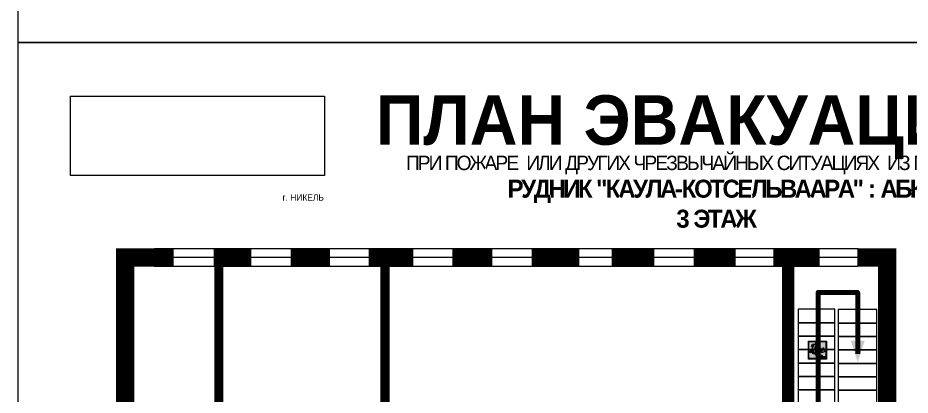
# Model space of a CAD drawing. Header units: millimetres. Extents: x 13114 to 67229, y 22859 to 38520.
# Drawn here: x 20346.7 to 20743.7, y 35396.5 to 35564.2 of the extents above; entities that cross this region are included whole.
import ezdxf

# ---------------------------------------------------------------- set-up
doc = ezdxf.new("R2010")
doc.units = ezdxf.units.MM
doc.layers.add('План_Штампы', color=7, linetype='Continuous')
doc.styles.add('обычный', font='arial.ttf')
picture_1 = doc.add_image_def('image1.jpg', size_in_pixel=(337, 105))

# ---------------------------------------------------------------- blocks, each defined once
blk = doc.blocks.new('вниз')
at = {"lineweight": 0, "true_color": 0xffffff}
h = blk.add_hatch(color=7, dxfattribs=at)
h.dxf.hatch_style = 1
h.paths.add_polyline_path([(40994.51, -4472.22), (40986.51, -4472.22), (40986.51, -4480.22), (40994.51, -4480.22)])
h.paths.add_polyline_path([(40994.31, -4472.42), (40994.31, -4480.01), (40986.71, -4480.01), (40986.71, -4472.42)], flags=16)
h.paths.add_polyline_path([(40988.43, -4473.53), (40989.43, -4473.53), (40990.19, -4473.96), (40990.19, -4474.6), (40991, -4474.6), (40991, -4475.06), (40989.73, -4475.06), (40989.73, -4474.46), (40989.3, -4475.18), (40990.17, -4475.7), (40990.17, -4477.11), (40989.63, -4477.11), (40989.63, -4476.01), (40988.94, -4475.59), (40988.94, -4476.46), (40988.94, -4476.46), (40987.47, -4476.46), (40987.26, -4476.46), (40987.26, -4475.92), (40988.4, -4475.92), (40988.4, -4475.2), (40989.1, -4473.99), (40988.66, -4473.99), (40988.24, -4474.7), (40987.86, -4474.47), (40988.41, -4473.56)], flags=0)
h.paths.add_polyline_path([(40990.55, -4473.29, -1), (40989.69, -4473.29, -1)], flags=0)
h.paths.add_polyline_path([(40988.85, -4476.89), (40988.85, -4477.43), (40990.1, -4477.43), (40990.1, -4477.99), (40991.34, -4477.99), (40991.34, -4478.54), (40992.59, -4478.54), (40992.59, -4479.09), (40993.83, -4479.09), (40993.83, -4479.52), (40992.17, -4479.52), (40992.17, -4478.97), (40990.91, -4478.97), (40990.91, -4478.41), (40989.68, -4478.41), (40989.68, -4477.86), (40988.43, -4477.86), (40988.43, -4477.31), (40987.6, -4477.31), (40987.18, -4477.31), (40987.18, -4476.89)], flags=0)
h.paths.add_polyline_path([(40991.61, -4475.33), (40993.12, -4476.2), (40992.9, -4475.27), (40993.48, -4475.6), (40993.83, -4476.88), (40992.56, -4477.22), (40991.97, -4476.88), (40992.9, -4476.61), (40991.38, -4475.74), (40991.58, -4475.39)], flags=0)
h.paths.add_polyline_path([(40990.19, -4473.96), (40989.43, -4473.53), (40988.43, -4473.53), (40988.41, -4473.56), (40987.86, -4474.47), (40988.24, -4474.7), (40988.66, -4473.99), (40989.1, -4473.99), (40988.4, -4475.2), (40988.4, -4475.92), (40987.26, -4475.92), (40987.26, -4476.46), (40987.47, -4476.46), (40988.94, -4476.46), (40988.94, -4476.27), (40988.94, -4475.59), (40989.63, -4476.01), (40989.63, -4477.11), (40990.17, -4477.11), (40990.17, -4475.7), (40989.3, -4475.18), (40989.73, -4474.46), (40989.73, -4475.06), (40991, -4475.06), (40991, -4474.6), (40990.19, -4474.6)], flags=0)
h.paths.add_polyline_path([(40990.55, -4473.29, 1), (40989.69, -4473.29, 1)], flags=0)
h.paths.add_polyline_path([(40991.61, -4475.33), (40991.58, -4475.39), (40991.38, -4475.74), (40992.9, -4476.61), (40991.97, -4476.88), (40992.56, -4477.22), (40993.83, -4476.88), (40993.48, -4475.6), (40992.9, -4475.27), (40993.12, -4476.2)], flags=0)
h.paths.add_polyline_path([(40990.1, -4477.43), (40988.85, -4477.43), (40988.85, -4476.89), (40987.18, -4476.89), (40987.18, -4477.31), (40987.6, -4477.31), (40988.43, -4477.31), (40988.43, -4477.86), (40989.68, -4477.86), (40989.68, -4478.41), (40990.91, -4478.41), (40990.91, -4478.97), (40992.17, -4478.97), (40992.17, -4479.52), (40993.83, -4479.52), (40993.83, -4479.09), (40992.59, -4479.09), (40992.59, -4478.54), (40991.34, -4478.54), (40991.34, -4477.99), (40990.1, -4477.99)], flags=0)
at = {"lineweight": 0}
h = blk.add_hatch(color=126, dxfattribs=at)
h.dxf.hatch_style = 1
h.paths.add_polyline_path([(40994.31, -4472.42), (40986.71, -4472.42), (40986.71, -4480.01), (40994.31, -4480.01)])
h.paths.add_polyline_path([(40988.43, -4473.53), (40989.43, -4473.53), (40990.19, -4473.96), (40990.19, -4474.6), (40991, -4474.6), (40991, -4475.06), (40989.73, -4475.06), (40989.73, -4474.46), (40989.3, -4475.18), (40990.17, -4475.7), (40990.17, -4477.11), (40989.63, -4477.11), (40989.63, -4476.01), (40988.94, -4475.59), (40988.94, -4476.46), (40988.94, -4476.46), (40987.47, -4476.46), (40987.26, -4476.46), (40987.26, -4475.92), (40988.4, -4475.92), (40988.4, -4475.2), (40989.1, -4473.99), (40988.66, -4473.99), (40988.24, -4474.7), (40987.86, -4474.47), (40988.41, -4473.56)], flags=16)
h.paths.add_polyline_path([(40990.55, -4473.29, -1), (40989.69, -4473.29, -1)], flags=16)
h.paths.add_polyline_path([(40988.85, -4476.89), (40988.85, -4477.43), (40990.1, -4477.43), (40990.1, -4477.99), (40991.34, -4477.99), (40991.34, -4478.54), (40992.59, -4478.54), (40992.59, -4479.09), (40993.83, -4479.09), (40993.83, -4479.52), (40992.17, -4479.52), (40992.17, -4478.97), (40990.91, -4478.97), (40990.91, -4478.41), (40989.68, -4478.41), (40989.68, -4477.86), (40988.43, -4477.86), (40988.43, -4477.31), (40987.6, -4477.31), (40987.18, -4477.31), (40987.18, -4476.89)], flags=16)
h.paths.add_polyline_path([(40991.61, -4475.33), (40993.12, -4476.2), (40992.9, -4475.27), (40993.48, -4475.6), (40993.83, -4476.88), (40992.56, -4477.22), (40991.97, -4476.88), (40992.9, -4476.61), (40991.38, -4475.74), (40991.58, -4475.39)], flags=16)
at = {"lineweight": 0, "true_color": 0xffffff}
h = blk.add_hatch(color=7, dxfattribs=at)
h.dxf.hatch_style = 1
h.paths.add_polyline_path([(40989.73, -4474.46), (40989.73, -4475.06), (40991, -4475.06), (40991, -4474.6), (40990.19, -4474.6), (40990.19, -4473.96), (40989.43, -4473.53), (40988.43, -4473.53), (40988.41, -4473.56), (40987.86, -4474.47), (40988.24, -4474.7), (40988.66, -4473.99), (40989.1, -4473.99), (40988.4, -4475.2), (40988.4, -4475.92), (40987.26, -4475.92), (40987.26, -4476.46), (40987.47, -4476.46), (40988.94, -4476.46), (40988.94, -4475.59), (40989.63, -4476.01), (40989.63, -4477.11), (40990.17, -4477.11), (40990.17, -4475.7), (40989.3, -4475.18)])
h.paths.add_polyline_path([(40989.69, -4473.29, 1), (40990.55, -4473.29, 1)])
h.paths.add_polyline_path([(40991.61, -4475.33), (40991.58, -4475.39), (40991.38, -4475.74), (40992.9, -4476.61), (40991.97, -4476.88), (40992.56, -4477.22), (40993.83, -4476.88), (40993.48, -4475.6), (40992.9, -4475.27), (40993.12, -4476.2)])
h.paths.add_polyline_path([(40990.1, -4477.43), (40988.85, -4477.43), (40988.85, -4476.89), (40987.18, -4476.89), (40987.18, -4477.31), (40987.6, -4477.31), (40988.43, -4477.31), (40988.43, -4477.86), (40989.68, -4477.86), (40989.68, -4478.41), (40990.91, -4478.41), (40990.91, -4478.97), (40992.17, -4478.97), (40992.17, -4479.52), (40993.83, -4479.52), (40993.83, -4479.09), (40992.59, -4479.09), (40992.59, -4478.54), (40991.34, -4478.54), (40991.34, -4477.99), (40990.1, -4477.99)])
at = {"color": 126, "lineweight": 0}
for points in [[(40986.51, -4472.22), (40994.51, -4472.22), (40994.51, -4480.22), (40986.51, -4480.22)], [(40986.71, -4472.42), (40994.31, -4472.42), (40994.31, -4480.01), (40986.71, -4480.01)]]:
    blk.add_lwpolyline(points, close=True, dxfattribs=at)
for points in [[(40987.47, -4476.46), (40987.26, -4476.46), (40987.26, -4475.92), (40988.4, -4475.92), (40988.4, -4475.2), (40989.1, -4473.99), (40988.66, -4473.99), (40988.24, -4474.7), (40987.86, -4474.47), (40988.41, -4473.56), (40988.43, -4473.53), (40989.43, -4473.53), (40990.19, -4473.96), (40990.19, -4474.6), (40991, -4474.6), (40991, -4475.06), (40989.73, -4475.06), (40989.73, -4474.46), (40989.3, -4475.18), (40990.17, -4475.7), (40990.17, -4477.11), (40989.63, -4477.11), (40989.63, -4476.01), (40988.94, -4475.59), (40988.94, -4476.46)], [(40987.6, -4477.31), (40987.18, -4477.31), (40987.18, -4476.89), (40988.85, -4476.89), (40988.85, -4477.43), (40990.1, -4477.43), (40990.1, -4477.99), (40991.34, -4477.99), (40991.34, -4478.54), (40992.59, -4478.54), (40992.59, -4479.09), (40993.83, -4479.09), (40993.83, -4479.52), (40992.17, -4479.52), (40992.17, -4478.97), (40990.91, -4478.97), (40990.91, -4478.41), (40989.68, -4478.41), (40989.68, -4477.86), (40988.43, -4477.86), (40988.43, -4477.31), (40987.6, -4477.31)], [(40987.47, -4476.46), (40988.94, -4476.46), (40988.94, -4476.27)], [(40991.58, -4475.39), (40991.38, -4475.74), (40992.9, -4476.61), (40991.97, -4476.88), (40992.56, -4477.22), (40993.83, -4476.88), (40993.48, -4475.6), (40992.9, -4475.27), (40993.12, -4476.2), (40991.61, -4475.33), (40991.58, -4475.39)]]:
    blk.add_lwpolyline(points, dxfattribs=at)
blk.add_circle((40990.12, -4473.29), 0.432, dxfattribs=at)

msp = doc.modelspace()

# ---------------------------------------------------------------- linework, layer by layer
at = {"color": 5, "lineweight": 0}
for points in [[(20346.69, 35553.23), (20946.69, 35553.23), (20946.69, 35948.23), (20346.69, 35948.23)], [(20346.69, 35158.23), (20946.69, 35158.23), (20946.69, 35553.23), (20346.69, 35553.23)]]:
    msp.add_lwpolyline(points, close=True, dxfattribs=at)
at = {"lineweight": 0}
for points, const_width in [([(20416.03, 35457.66), (20394.45, 35457.66), (20394.45, 35199.43), (20409.67, 35199.43)], 8.1), ([(20450.61, 35457.66), (20433.81, 35457.66)], 8.1), ([(20485.51, 35457.66), (20468.06, 35457.66)], 8.1), ([(20522.62, 35457.66), (20502.79, 35457.66)], 8.1), ([(20557.73, 35457.66), (20540.01, 35457.66)], 8.1), ([(20596.43, 35457.66), (20575.28, 35457.66)], 8.1), ([(20629.91, 35457.66), (20610.82, 35457.66)], 8.1), ([(20666, 35457.66), (20647.43, 35457.66)], 8.1), ([(20703.4, 35457.66), (20682.74, 35457.66)], 8.1), ([(20705.1, 35366.34), (20689.39, 35366.34), (20689.39, 35456.11)], 5.4), ([(20733.49, 35386.83), (20733.49, 35457.66), (20720.14, 35457.66)], 8.1), ([(20436.11, 35392.8), (20436.11, 35456.7)], 4.05), ([(20510.05, 35284.82), (20510.05, 35455.04)], 4.05)]:
    msp.add_lwpolyline(points, dxfattribs=dict(at, const_width=const_width))
for points in [[(20720.5, 35461.55), (20407.45, 35461.55)], [(20720.14, 35457.66), (20407.09, 35457.66)], [(20720.38, 35453.72), (20407.33, 35453.72)]]:
    msp.add_lwpolyline(points, dxfattribs=at)
at = {"color": 126, "lineweight": 100, "true_color": 0x008754}
msp.add_lwpolyline([(20649, 35352.13), (20712.07, 35352.13), (20712.07, 35378.99), (20702.74, 35378.99), (20702.74, 35442.19), (20720.34, 35442.19), (20720.34, 35414.96)], dxfattribs=at)
at = {"lineweight": 0}
for points in [[(20710.17, 35434.7), (20693.84, 35434.7), (20693.84, 35428.72), (20710.17, 35428.72)], [(20728.81, 35434.56), (20711.71, 35434.56), (20711.71, 35428.59), (20728.81, 35428.59)], [(20710.17, 35428.72), (20693.84, 35428.72), (20693.84, 35422.75), (20710.17, 35422.75)], [(20728.81, 35428.59), (20711.71, 35428.59), (20711.71, 35422.61), (20728.81, 35422.61)], [(20710.17, 35422.75), (20693.84, 35422.75), (20693.84, 35416.77), (20710.17, 35416.77)], [(20728.81, 35422.61), (20711.71, 35422.61), (20711.71, 35416.64), (20728.81, 35416.64)], [(20710.17, 35416.77), (20693.84, 35416.77), (20693.84, 35410.79), (20710.17, 35410.79)], [(20728.81, 35416.64), (20711.71, 35416.64), (20711.71, 35410.66), (20728.81, 35410.66)], [(20710.17, 35410.79), (20693.84, 35410.79), (20693.84, 35404.82), (20710.17, 35404.82)], [(20728.81, 35410.66), (20711.71, 35410.66), (20711.71, 35404.69), (20728.81, 35404.69)], [(20710.17, 35404.82), (20693.84, 35404.82), (20693.84, 35398.84), (20710.17, 35398.84)], [(20728.81, 35404.69), (20711.71, 35404.69), (20711.71, 35398.71), (20728.81, 35398.71)], [(20710.17, 35398.84), (20693.84, 35398.84), (20693.84, 35392.87), (20710.17, 35392.87)], [(20728.81, 35398.71), (20711.71, 35398.71), (20711.71, 35392.73), (20728.81, 35392.73)]]:
    msp.add_lwpolyline(points, close=True, dxfattribs=at)
at = {"layer": 'План_Штампы', "color": 126, "true_color": 0x008754}
msp.add_solid([(20717.26, 35420.71), (20723.42, 35420.69), (20720.36, 35411.24)], dxfattribs=at)

# ---------------------------------------------------------------- block references
at = {"color": 126, "true_color": 0x008754}
msp.add_blockref('вниз', (-20288.11, 39892.77), dxfattribs=at)

# ---------------------------------------------------------------- texts
at = {"lineweight": 0, "style": 'обычный'}
for s, insert, char_height, width, attachment_point in [('{\\fProxima Nova Rg|b1|i0|c204|p2;ПЛАН ЭВАКУАЦИИ}', (20505.93, 35529.82), 22, 493.8901, 1), ('\\pi-8.4,l8.4,t8.4;{\\fProxima Nova Rg|b0|i0|c204|p2;г. НИКЕЛЬ\\H1.1667x; }', (20473.66, 35484.37), 2.8, 126.6484, 5)]:
    msp.add_mtext(s, dxfattribs=dict(at, insert=insert, char_height=char_height, width=width, attachment_point=attachment_point))
at = {"color": 0, "lineweight": 0, "insert": (20656.83, 35497.56), "char_height": 8, "width": 449.2158, "attachment_point": 5, "style": 'обычный'}
msp.add_mtext('{\\fArial Black|b1|i0|c204|p34;\\H2x;\\T0.85;  \\fArial Narrow|b0|i0|c204|p34;\\H0.8x;\\W0.9;\\P\\fProxima Nova Rg|b0|i0|c204|p2;\\H0.5x;\\W1;\\C256;ПРИ ПОЖАРЕ  ИЛИ ДРУГИХ ЧРЕЗВЫЧАЙНЫХ СИТУАЦИЯХ  ИЗ ПОМЕЩЕНИЙ \\fProxima Nova Rg|b1|i0|c204|p2;\\H1.25x;\\PРУДНИК "КАУЛА-КОТСЕЛЬВААРА" : АБК\\P3 ЭТАЖ}', dxfattribs=at)

# ---------------------------------------------------------------- pictures from other files: only their frames are drawn
at = {"color": 7, "lineweight": 0, "true_color": 0xf5f5ff}
image = msp.add_image(picture_1, insert=(20370.08, 35494.13), size_in_units=(113.11, 35.24), dxfattribs=at)
image.dxf.flags = 7

doc.saveas('drawing.dxf')
